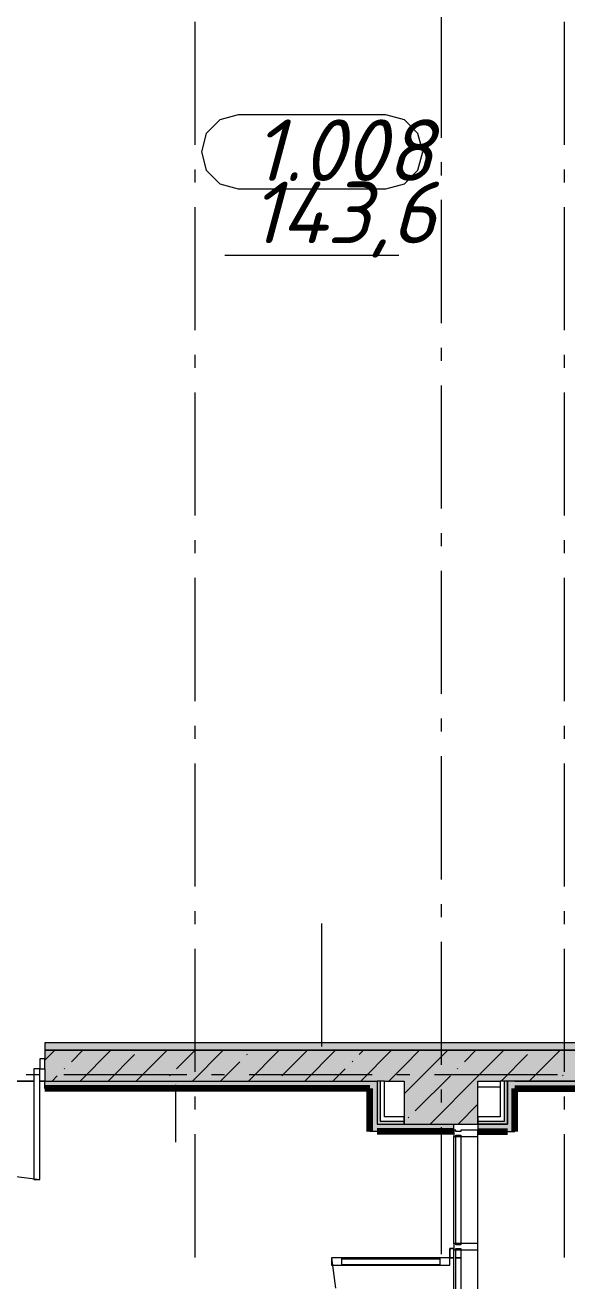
# Model space of a CAD drawing. Header units: millimetres. Extents: x -537608 to 253996, y -217170 to 186033.
# Drawn here: x -340206 to -335804, y -144173 to -133975 of the extents above; entities that cross this region are included whole.
import ezdxf

# ---------------------------------------------------------------- set-up
doc = ezdxf.new("R2010")
doc.units = ezdxf.units.MM
doc.layers.add('16) Лак 1.6м', color=160, linetype='Continuous', lineweight=90)
doc.layers.add('PDF _Геометрия', color=7, linetype='Continuous')
doc.layers.add('PDF _Текст', color=7, linetype='Continuous')
doc.layers.add('PDF _Сплошная заливка', color=7, linetype='Continuous', true_color=0xffffff)
doc.styles.add('PDF ISOCPEUR Italic', font='isocpeui.ttf')

msp = doc.modelspace()

# ---------------------------------------------------------------- hatches: boundary and pattern name
at = {"layer": 'PDF _Сплошная заливка', "true_color": 0xff7d7d, "transparency": 33554559}
h = msp.add_hatch(color=11, dxfattribs=at)
h.paths.add_polyline_path([(-336452.1211, -142299.6294), (-333626.1871, -142299.6294), (-333626.1871, -142239.631), (-340046.1948, -142239.631), (-340046.1948, -142299.6294), (-336526.1914, -142299.6294)], flags=0)
h.paths.add_polyline_path([(-341511.737, -142299.6294), (-341496.1927, -142299.6294), (-341496.1927, -142239.631), (-342016.1915, -142239.631), (-342016.1915, -142299.6294)], flags=0)
at = {"layer": 'PDF _Сплошная заливка', "transparency": 33554559}
h = msp.add_hatch(color=256, dxfattribs=at)
h.paths.add_polyline_path([(-333986.187, -142549.6306), (-333986.187, -142299.6294), (-336526.1914, -142299.6294), (-336526.1914, -142549.6306), (-334765.5825, -142549.6306)], flags=0)
h.paths.add_polyline_path([(-337346.1915, -142549.6306), (-337126.194, -142549.6306), (-337126.194, -142299.6294), (-340046.1948, -142299.6294), (-340046.1948, -142549.6306), (-339825.1984, -142549.6306)], flags=0)
h.paths.add_polyline_path([(-341496.1927, -142549.6306), (-341496.1927, -142299.6294), (-342076.1901, -142299.6294), (-342076.1901, -142549.6306), (-341511.737, -142549.6306)], flags=0)
msp.add_hatch(color=256, dxfattribs=at).paths.add_polyline_path([(-337126.194, -142899.63), (-336526.1914, -142899.63), (-336526.1914, -142299.6294), (-337126.194, -142299.6294), (-337126.194, -142569.2354)])
at = {"layer": 'PDF _Сплошная заливка', "true_color": 0x56bc34, "transparency": 33554559}
h = msp.add_hatch(color=85, dxfattribs=at)
h.paths.add_polyline_path([(-337346.1915, -142609.6313), (-337346.1915, -142549.6306), (-340046.1948, -142549.6306), (-340046.1948, -142609.6313), (-337406.1901, -142609.6313)], flags=0)
h.paths.add_polyline_path([(-341496.1927, -142609.6313), (-341496.1927, -142549.6306), (-342016.1915, -142549.6306), (-342016.1915, -142609.6313)], flags=0)
at = {"layer": 'PDF _Сплошная заливка', "true_color": 0x77b143, "transparency": 33554559}
for points in [[(-337346.1915, -142874.6299), (-337321.1914, -142874.6299), (-337321.1914, -142549.6306), (-337346.1915, -142549.6306), (-337346.1915, -142839.6314)], [(-337126.194, -142899.63), (-337126.194, -142874.6299), (-337346.1915, -142874.6299), (-337346.1915, -142899.63), (-337295.3904, -142899.63)]]:
    msp.add_hatch(color=75, dxfattribs=at).paths.add_polyline_path(points)
at = {"layer": 'PDF _Сплошная заливка', "true_color": 0xff7d7d, "transparency": 33554559}
for points in [[(-336286.1885, -142959.6307), (-336226.19, -142959.6307), (-336226.19, -142549.6306), (-336286.1885, -142549.6306), (-336286.1885, -142899.63)], [(-334765.5825, -142609.6313), (-333976.1887, -142609.6313), (-333976.1887, -142549.6306), (-336226.19, -142549.6306), (-336226.19, -142609.6313)]]:
    msp.add_hatch(color=11, dxfattribs=at).paths.add_polyline_path(points)
at = {"layer": 'PDF _Сплошная заливка', "true_color": 0x56bc34, "transparency": 33554559}
msp.add_hatch(color=85, dxfattribs=at).paths.add_polyline_path([(-336726.1923, -142959.6307), (-336726.1923, -142899.63), (-337346.1915, -142899.63), (-337346.1915, -142959.6307), (-337295.3904, -142959.6307)])

# ---------------------------------------------------------------- linework, layer by layer
at = {"layer": '16) Лак 1.6м'}
for p, q in [((-337406.1901, -142609.6313), (-340046.1948, -142609.6313)), ((-337406.1901, -142959.6307), (-337406.1901, -142609.6313)), ((-336226.19, -142959.6307), (-336226.19, -142609.6313)), ((-336226.19, -142609.6313), (-334036.1872, -142609.6313)), ((-336726.1923, -142959.6307), (-337346.1915, -142959.6307)), ((-336526.1914, -142959.6307), (-336286.1885, -142959.6307))]:
    msp.add_line(p, q, dxfattribs=at)
at = {"layer": 'PDF _Геометрия', "color": 253, "lineweight": 9, "true_color": 0xaaaaaa}
for p, q in [((-336826.1927, -133888.7673), (-336826.1927, -134888.7673)), ((-338826.1929, -133946.6258), (-338826.1929, -134946.6259)), ((-335826.1883, -133946.6258), (-335826.1883, -134946.6259)), ((-338473.7628, -134703.6498), (-338623.7635, -134743.8413)), ((-337273.7575, -134703.6498), (-338473.7628, -134703.6498)), ((-337123.7655, -134743.8413), (-337273.7575, -134703.6498)), ((-338623.7635, -134743.8413), (-338733.5728, -134853.6484)), ((-337013.9561, -134853.6484), (-337123.7655, -134743.8413)), ((-338733.5728, -134853.6484), (-338773.7641, -135003.649)), ((-336973.7648, -135003.649), (-337013.9561, -134853.6484)), ((-338773.7641, -135003.649), (-338733.5728, -135153.6497)), ((-337013.9561, -135153.6497), (-336973.7648, -135003.649)), ((-336826.1927, -135088.7682), (-336826.1927, -135194.6011)), ((-338826.1929, -135146.6268), (-338826.1929, -135252.4595)), ((-338733.5728, -135153.6497), (-338623.7635, -135263.4568)), ((-337123.7655, -135263.4568), (-337013.9561, -135153.6497)), ((-335826.1883, -135146.6268), (-335826.1883, -135252.4595)), ((-338623.7635, -135263.4568), (-338473.7628, -135303.6504)), ((-338473.7628, -135303.6504), (-337273.7575, -135303.6504)), ((-337273.7575, -135303.6504), (-337123.7655, -135263.4568)), ((-336826.1927, -135394.602), (-336826.1927, -136394.602)), ((-338826.1929, -135452.4604), (-338826.1929, -136452.4606)), ((-335826.1883, -135452.4604), (-335826.1883, -136452.4606)), ((-338582.7971, -135841.6845), (-337169.8903, -135841.6845)), ((-338826.1929, -136652.4615), (-338826.1929, -136758.2942)), ((-336826.1927, -136594.6008), (-336826.1927, -136700.4357)), ((-335826.1883, -136652.4615), (-335826.1883, -136758.2942)), ((-338826.1929, -136958.293), (-338826.1929, -137958.2952)), ((-336826.1927, -136900.4344), (-336826.1927, -137900.4368)), ((-335826.1883, -136958.293), (-335826.1883, -137958.2952)), ((-338826.1929, -138158.2939), (-338826.1929, -138264.1268)), ((-336826.1927, -138100.4355), (-336826.1927, -138206.2683)), ((-335826.1883, -138158.2939), (-335826.1883, -138264.1268)), ((-338826.1929, -138464.1277), (-338826.1929, -139464.1278)), ((-336826.1927, -138406.2692), (-336826.1927, -139406.2693)), ((-335826.1883, -138464.1277), (-335826.1883, -139464.1278)), ((-336826.1927, -139606.2701), (-336826.1927, -139712.103)), ((-338826.1929, -139664.1286), (-338826.1929, -139769.9615)), ((-335826.1883, -139664.1286), (-335826.1883, -139769.9615)), ((-336826.1927, -139912.1039), (-336826.1927, -140912.1039)), ((-338826.1929, -139969.9623), (-338826.1929, -140969.9625)), ((-335826.1883, -139969.9623), (-335826.1883, -140969.9625)), ((-336826.1927, -141112.1027), (-336826.1927, -141217.9377)), ((-338826.1929, -141169.9612), (-338826.1929, -141275.7961)), ((-335826.1883, -141169.9612), (-335826.1883, -141275.7961)), ((-336826.1927, -141417.9364), (-336826.1927, -142417.9365)), ((-338826.1929, -141475.7949), (-338826.1929, -142475.795)), ((-335826.1883, -141475.7949), (-335826.1883, -142475.795)), ((-340091.2864, -142499.6303), (-340197.1256, -142499.6303)), ((-338891.2897, -142499.6303), (-339891.2941, -142499.6303)), ((-338585.4581, -142499.6303), (-338691.2888, -142499.6303)), ((-337385.4528, -142499.6303), (-338385.4572, -142499.6303)), ((-337079.6213, -142499.6303), (-337185.4519, -142499.6303)), ((-335879.6246, -142499.6303), (-336879.6204, -142499.6303)), ((-336826.1927, -142617.9374), (-336826.1927, -142723.7701)), ((-338826.1929, -142675.7959), (-338826.1929, -142781.6287)), ((-335826.1883, -142675.7959), (-335826.1883, -142781.6287)), ((-336826.1927, -142923.771), (-336826.1927, -143954.4917)), ((-338826.1929, -142981.6296), (-338826.1929, -143981.6297)), ((-335826.1883, -142981.6296), (-335826.1883, -143981.6297))]:
    msp.add_line(p, q, dxfattribs=at)
at = {"layer": 'PDF _Геометрия', "lineweight": 9}
for p, q in [((-337795.9094, -142269.6302), (-337795.9094, -141269.6301)), ((-333626.1871, -142239.631), (-340046.1948, -142239.631)), ((-340046.1948, -142239.631), (-340046.1948, -142299.6294)), ((-340046.1948, -142380.5461), (-339965.2782, -142299.6294)), ((-337126.194, -142299.6294), (-340046.1948, -142299.6294)), ((-340046.1948, -142299.6294), (-340046.1948, -142369.6306)), ((-340046.1948, -142299.6294), (-337126.194, -142299.6294)), ((-339829.9865, -142392.4412), (-339737.1769, -142299.6294)), ((-339759.0768, -142549.6306), (-339509.0757, -142299.6294)), ((-339530.9842, -142549.6306), (-339316.7652, -142335.4159)), ((-339302.883, -142549.6306), (-339052.8818, -142299.6294)), ((-338974.6176, -142449.4643), (-338824.7806, -142299.6294)), ((-338846.6891, -142549.6306), (-338596.688, -142299.6294)), ((-338404.3688, -142335.4159), (-338399.6323, -142330.6751)), ((-338390.4865, -142549.6306), (-338140.4854, -142299.6294)), ((-338119.2487, -142506.4896), (-337912.3928, -142299.6294)), ((-337934.2926, -142549.6306), (-337684.2915, -142299.6294)), ((-337491.981, -142335.4159), (-337456.1903, -142299.6294)), ((-337478.0902, -142549.6306), (-337228.0891, -142299.6294)), ((-337126.194, -142653.9262), (-336771.8952, -142299.6294)), ((-337126.194, -142425.8271), (-336999.9964, -142299.6294)), ((-336526.1914, -142299.6294), (-337126.194, -142299.6294)), ((-337126.194, -142299.6294), (-336526.1914, -142299.6294)), ((-336636.6121, -142392.4412), (-336543.7939, -142299.6294)), ((-336526.1914, -142510.1239), (-336315.7013, -142299.6294)), ((-333986.187, -142299.6294), (-336526.1914, -142299.6294)), ((-336526.1914, -142299.6294), (-333986.187, -142299.6294)), ((-336337.6011, -142549.6306), (-336123.3821, -142335.4159)), ((-336109.4999, -142549.6306), (-335859.4988, -142299.6294)), ((-340086.1968, -142449.6301), (-340136.197, -142449.6301)), ((-340136.197, -142449.6301), (-340136.197, -143349.6298)), ((-340046.1948, -142369.6306), (-340086.1968, -142369.6306)), ((-340086.1968, -142369.6306), (-340086.1968, -142449.6301)), ((-340046.1948, -142369.6306), (-340086.1968, -142369.6306)), ((-340086.1968, -142369.6306), (-340086.1968, -142449.6301)), ((-340086.1968, -143349.6298), (-340086.1968, -142449.6301)), ((-340086.1968, -142449.6301), (-340046.1948, -142449.6301)), ((-340086.1968, -142449.6301), (-340046.1948, -142449.6301)), ((-340046.1948, -142449.6301), (-340046.1948, -142369.6306)), ((-340046.1948, -142449.6301), (-340046.1948, -142369.6306)), ((-340046.1948, -142449.6301), (-340046.1948, -142549.6306)), ((-339887.014, -142449.4643), (-339882.2689, -142444.7236)), ((-338618.5878, -142549.6306), (-338461.3963, -142392.4412)), ((-337706.1914, -142549.6306), (-337606.0273, -142449.4643)), ((-337548.9999, -142392.4412), (-337544.2634, -142387.6982)), ((-337249.9975, -142549.6306), (-337126.194, -142425.8271)), ((-336693.631, -142449.4643), (-336688.8944, -142444.7236)), ((-340046.1948, -142549.6306), (-337346.1915, -142549.6306)), ((-340046.1948, -142609.6313), (-340046.1948, -142549.6306)), ((-340046.1948, -142549.6306), (-337346.1915, -142549.6306)), ((-339987.1781, -142549.6306), (-339944.0414, -142506.4896)), ((-339031.6451, -142506.4896), (-339026.9, -142501.7489)), ((-337346.1915, -142549.6306), (-337346.1915, -142609.6313)), ((-337346.1915, -142549.6306), (-337346.1915, -142839.6314)), ((-337321.1914, -142549.6306), (-337346.1915, -142549.6306)), ((-337286.193, -142549.6306), (-337321.1914, -142549.6306)), ((-337321.1914, -142549.6306), (-337321.1914, -142839.6314)), ((-337286.193, -142839.6314), (-337286.193, -142549.6306)), ((-337286.193, -142549.6306), (-337126.194, -142549.6306)), ((-337126.194, -142549.6306), (-337126.194, -142899.63)), ((-337035.7785, -142791.6141), (-336750.6584, -142506.4896)), ((-336915.6953, -142899.63), (-336526.1914, -142510.1239)), ((-336526.1914, -142899.63), (-336526.1914, -142549.6306)), ((-336526.1914, -142549.6306), (-336346.1957, -142549.6306)), ((-336346.1957, -142549.6306), (-336346.1957, -142839.6314)), ((-336311.1886, -142549.6306), (-336346.1957, -142549.6306)), ((-336286.1885, -142549.6306), (-336311.1886, -142549.6306)), ((-336311.1886, -142874.6299), (-336311.1886, -142549.6306)), ((-336286.1885, -142899.63), (-336286.1885, -142549.6306)), ((-336226.19, -142549.6306), (-336286.1885, -142549.6306)), ((-336286.1885, -142549.6306), (-336286.1885, -142899.63)), ((-333986.187, -142549.6306), (-336226.19, -142549.6306)), ((-336226.19, -142549.6306), (-333986.187, -142549.6306)), ((-335838.262, -142506.4896), (-335833.5255, -142501.7489)), ((-338983.6772, -142579.6299), (-338983.6772, -143045.7812)), ((-337346.1915, -142609.6313), (-337346.1915, -142899.63)), ((-336687.6027, -142899.63), (-336526.1914, -142738.223)), ((-337346.1915, -142839.6314), (-337346.1915, -142874.6299)), ((-337346.1915, -142874.6299), (-337346.1915, -142899.63)), ((-337321.1914, -142839.6314), (-337321.1914, -142874.6299)), ((-337321.1914, -142874.6299), (-337126.194, -142874.6299)), ((-337126.194, -142839.6314), (-337286.193, -142839.6314)), ((-337126.194, -142874.6299), (-337126.194, -142839.6314)), ((-337126.194, -142899.63), (-337126.194, -142874.6299)), ((-337092.806, -142848.6372), (-337088.0608, -142843.8964)), ((-336346.1957, -142839.6314), (-336526.1914, -142839.6314)), ((-336526.1914, -142839.6314), (-336526.1914, -142874.6299)), ((-336526.1914, -142874.6299), (-336526.1914, -142899.63)), ((-336526.1914, -142874.6299), (-336346.1957, -142874.6299)), ((-336346.1957, -142874.6299), (-336311.1886, -142874.6299)), ((-337346.1915, -142959.6307), (-337406.1901, -142959.6307)), ((-337346.1915, -142899.63), (-336726.1923, -142899.63)), ((-337346.1915, -142899.63), (-337126.194, -142899.63)), ((-337126.194, -142899.63), (-336526.1914, -142899.63)), ((-336726.1923, -142899.63), (-336726.1923, -142959.6307)), ((-336706.1956, -142949.6302), (-336723.1953, -142949.6302)), ((-336723.1953, -142949.6302), (-336723.1953, -142999.6304)), ((-336706.1956, -142959.6307), (-336706.1956, -142949.6302)), ((-336666.1937, -142959.6307), (-336706.1956, -142959.6307)), ((-336526.1914, -142949.6302), (-336666.1937, -142949.6302)), ((-336666.1937, -142949.6302), (-336666.1937, -142959.6307)), ((-336526.1914, -142899.63), (-336346.1957, -142899.63)), ((-336286.1885, -142899.63), (-336526.1914, -142899.63)), ((-336526.1914, -142899.63), (-336526.1914, -142959.6307)), ((-336526.1914, -142999.6304), (-336526.1914, -142949.6302)), ((-336346.1957, -142899.63), (-336311.1886, -142899.63)), ((-336311.1886, -142899.63), (-336286.1885, -142899.63)), ((-336286.1885, -142959.6307), (-336226.19, -142959.6307)), ((-336723.1953, -143869.6308), (-336723.1953, -142999.6304)), ((-336723.1953, -142999.6304), (-336706.1956, -142999.6304)), ((-336706.1956, -142999.6304), (-336706.1956, -142989.6299)), ((-336706.1956, -142989.6299), (-336666.1937, -142989.6299)), ((-336706.1956, -142999.6304), (-336666.1937, -142999.6304)), ((-336706.1956, -143869.6308), (-336706.1956, -142999.6304)), ((-336666.1937, -142989.6299), (-336666.1937, -142999.6304)), ((-336666.1937, -142999.6304), (-336666.1937, -143869.6308)), ((-336666.1937, -142999.6304), (-336526.1914, -142999.6304)), ((-336526.1914, -143869.6308), (-336526.1914, -142999.6304)), ((-340319.1293, -143318.9631), (-340086.1968, -143349.6298)), ((-340136.197, -143349.6298), (-340086.1968, -143349.6298)), ((-336706.1956, -143869.6308), (-336723.1953, -143869.6308)), ((-336723.1953, -143869.6308), (-336723.1953, -143919.6311)), ((-336706.1956, -143879.6313), (-336706.1956, -143869.6308)), ((-336666.1937, -143869.6308), (-336706.1956, -143869.6308)), ((-336666.1937, -143879.6313), (-336706.1956, -143879.6313)), ((-336526.1914, -143869.6308), (-336666.1937, -143869.6308)), ((-336666.1937, -143869.6308), (-336666.1937, -143879.6313)), ((-336526.1914, -143919.6311), (-336526.1914, -143869.6308)), ((-336756.1958, -143984.6309), (-337716.1897, -143984.6309)), ((-337716.1897, -143984.6309), (-337716.1897, -144044.6316)), ((-336756.1958, -143984.6309), (-337716.1897, -143984.6309)), ((-337716.1897, -143984.6309), (-337716.1897, -144044.6316)), ((-336756.1958, -143984.6309), (-337716.1897, -143984.6309)), ((-337716.1897, -143984.6309), (-337683.4821, -144233.0969)), ((-337636.1946, -143984.6309), (-337636.1946, -144044.6316)), ((-337636.1946, -143994.6314), (-336836.191, -143994.6314)), ((-336836.191, -143984.6309), (-336836.191, -144044.6316)), ((-336756.1958, -143984.6309), (-336756.1958, -143909.6306)), ((-336756.1958, -143909.6306), (-336723.1953, -143909.6306)), ((-336723.1953, -143909.6306), (-336756.1958, -143909.6306)), ((-336756.1958, -143909.6306), (-336756.1958, -143984.6309)), ((-336756.1958, -144044.6316), (-336756.1958, -143984.6309)), ((-336756.1958, -144044.6316), (-336756.1958, -143984.6309)), ((-336756.1958, -143984.6309), (-336723.1953, -143984.6309)), ((-336723.1953, -143984.6309), (-336756.1958, -143984.6309)), ((-336723.1953, -145969.6315), (-336723.1953, -143919.6311)), ((-336723.1953, -143919.6311), (-336706.1956, -143919.6311)), ((-336706.1956, -143919.6311), (-336706.1956, -143909.6306)), ((-336706.1956, -143909.6306), (-336666.1937, -143909.6306)), ((-336706.1956, -143919.6311), (-336666.1937, -143919.6311)), ((-336706.1956, -145969.6315), (-336706.1956, -143919.6311)), ((-336666.1937, -143984.6309), (-336706.1956, -143984.6309)), ((-336706.1956, -143984.6309), (-336666.1937, -143984.6309)), ((-336666.1937, -143909.6306), (-336666.1937, -143919.6311)), ((-336666.1937, -143919.6311), (-336666.1937, -145969.6315)), ((-336666.1937, -143919.6311), (-336526.1914, -143919.6311)), ((-336526.1914, -145969.6315), (-336526.1914, -143919.6311)), ((-337716.1897, -144044.6316), (-336756.1958, -144044.6316)), ((-337716.1897, -144044.6316), (-336756.1958, -144044.6316)), ((-337636.1946, -144038.6313), (-336836.191, -144038.6313))]:
    msp.add_line(p, q, dxfattribs=at)
at = {"layer": 'PDF _Геометрия', "color": 9, "lineweight": 9, "true_color": 0xc0c0c0}
for p, q in [((-340136.197, -142549.6306), (-341406.1905, -142549.6306)), ((-341406.1905, -142549.6306), (-340136.197, -142549.6306)), ((-340046.1948, -142549.6306), (-340086.1968, -142549.6306)), ((-340086.1968, -142549.6306), (-340046.1948, -142549.6306)), ((-336346.1957, -142599.6308), (-336526.1914, -142599.6308))]:
    msp.add_line(p, q, dxfattribs=at)
at = {"layer": 'PDF _Сплошная заливка', "color": 75, "lineweight": 35, "true_color": 0x77b143, "transparency": 33554559}
for points in [[(-336286.1885, -142899.63), (-336286.1885, -142549.6306), (-336311.1886, -142899.63), (-336311.1886, -142549.6306)], [(-336526.1914, -142899.63), (-336311.1886, -142899.63), (-336526.1914, -142874.6299), (-336311.1886, -142874.6299)]]:
    msp.add_solid(points, dxfattribs=at)
at = {"layer": 'PDF _Сплошная заливка', "color": 85, "lineweight": 35, "true_color": 0x56bc34, "transparency": 33554559}
msp.add_solid([(-337346.1915, -142959.6307), (-337346.1915, -142609.6313), (-337406.1901, -142959.6307), (-337406.1901, -142609.6313)], dxfattribs=at)
at = {"layer": 'PDF _Сплошная заливка', "color": 11, "lineweight": 35, "true_color": 0xff7d7d, "transparency": 33554559}
msp.add_solid([(-336526.1914, -142959.6307), (-336286.1885, -142959.6307), (-336526.1914, -142899.63), (-336286.1885, -142899.63)], dxfattribs=at)

# ---------------------------------------------------------------- texts
at = {"layer": 'PDF _Текст', "char_height": 500, "attachment_point": 4, "style": 'PDF ISOCPEUR Italic'}
for s, insert in [('1.008', (-338355.092, -134990.3632)), ('143,6', (-338381.091, -135554.3081))]:
    msp.add_mtext(s, dxfattribs=dict(at, insert=insert))

doc.saveas('drawing.dxf')
